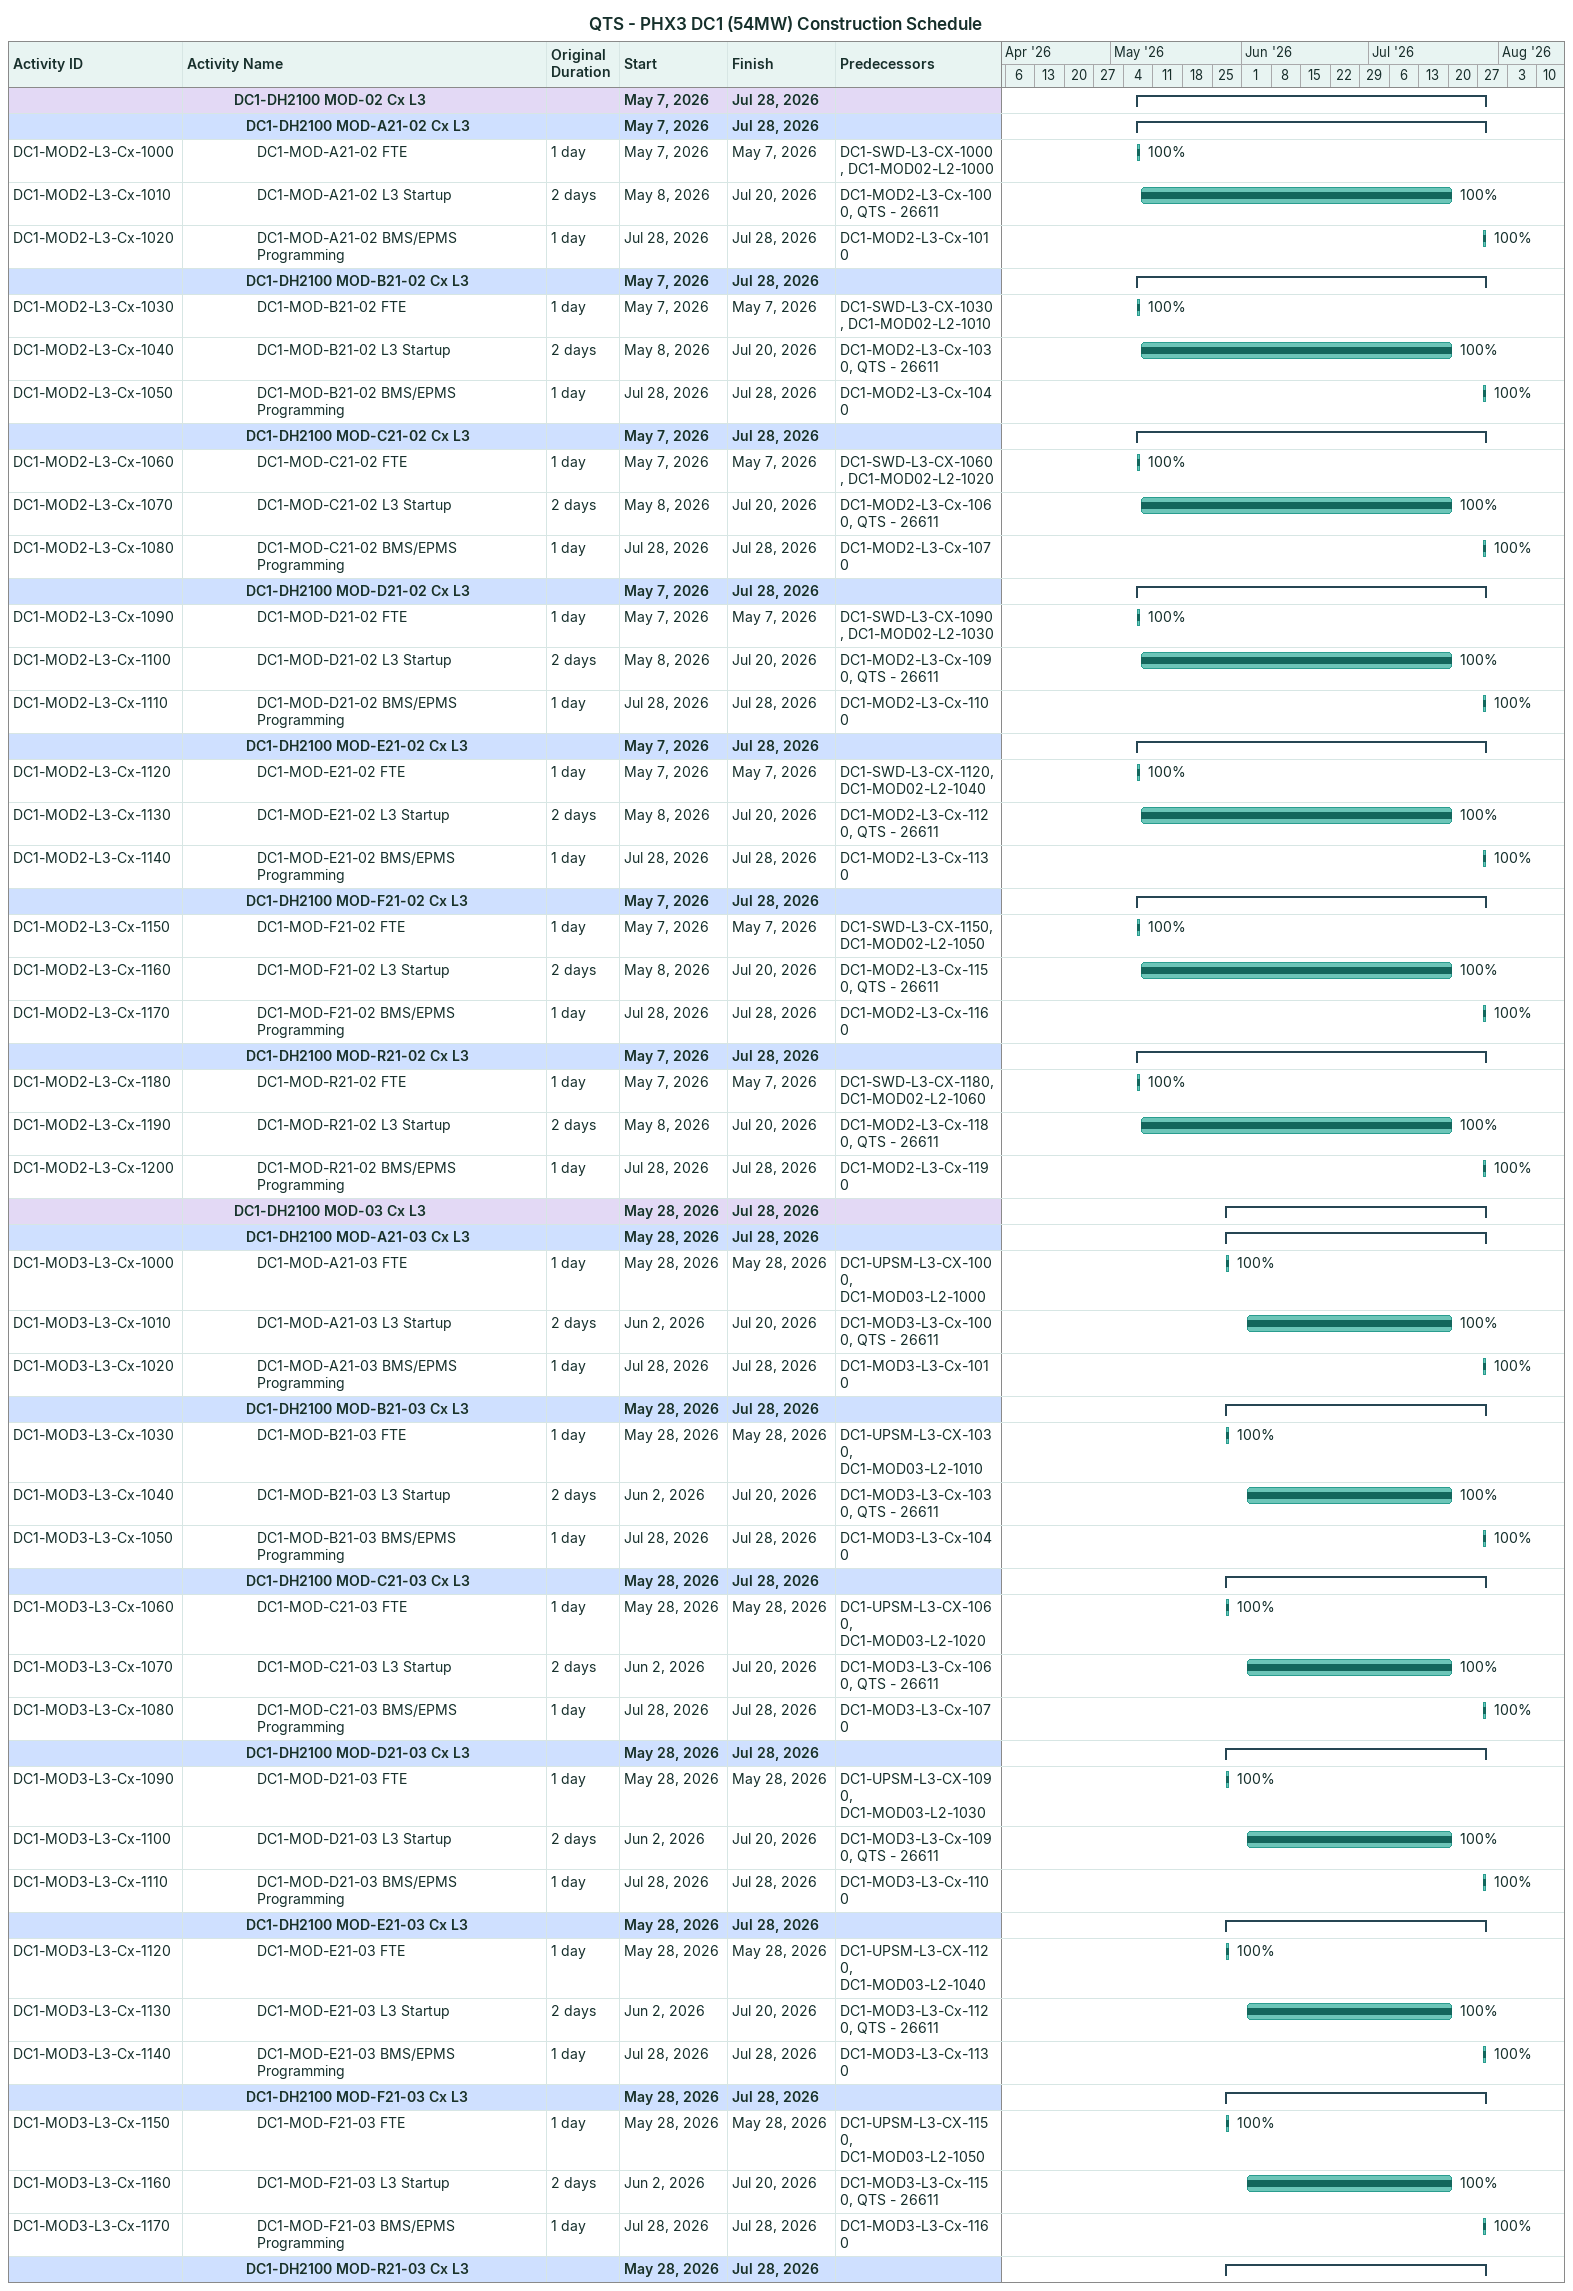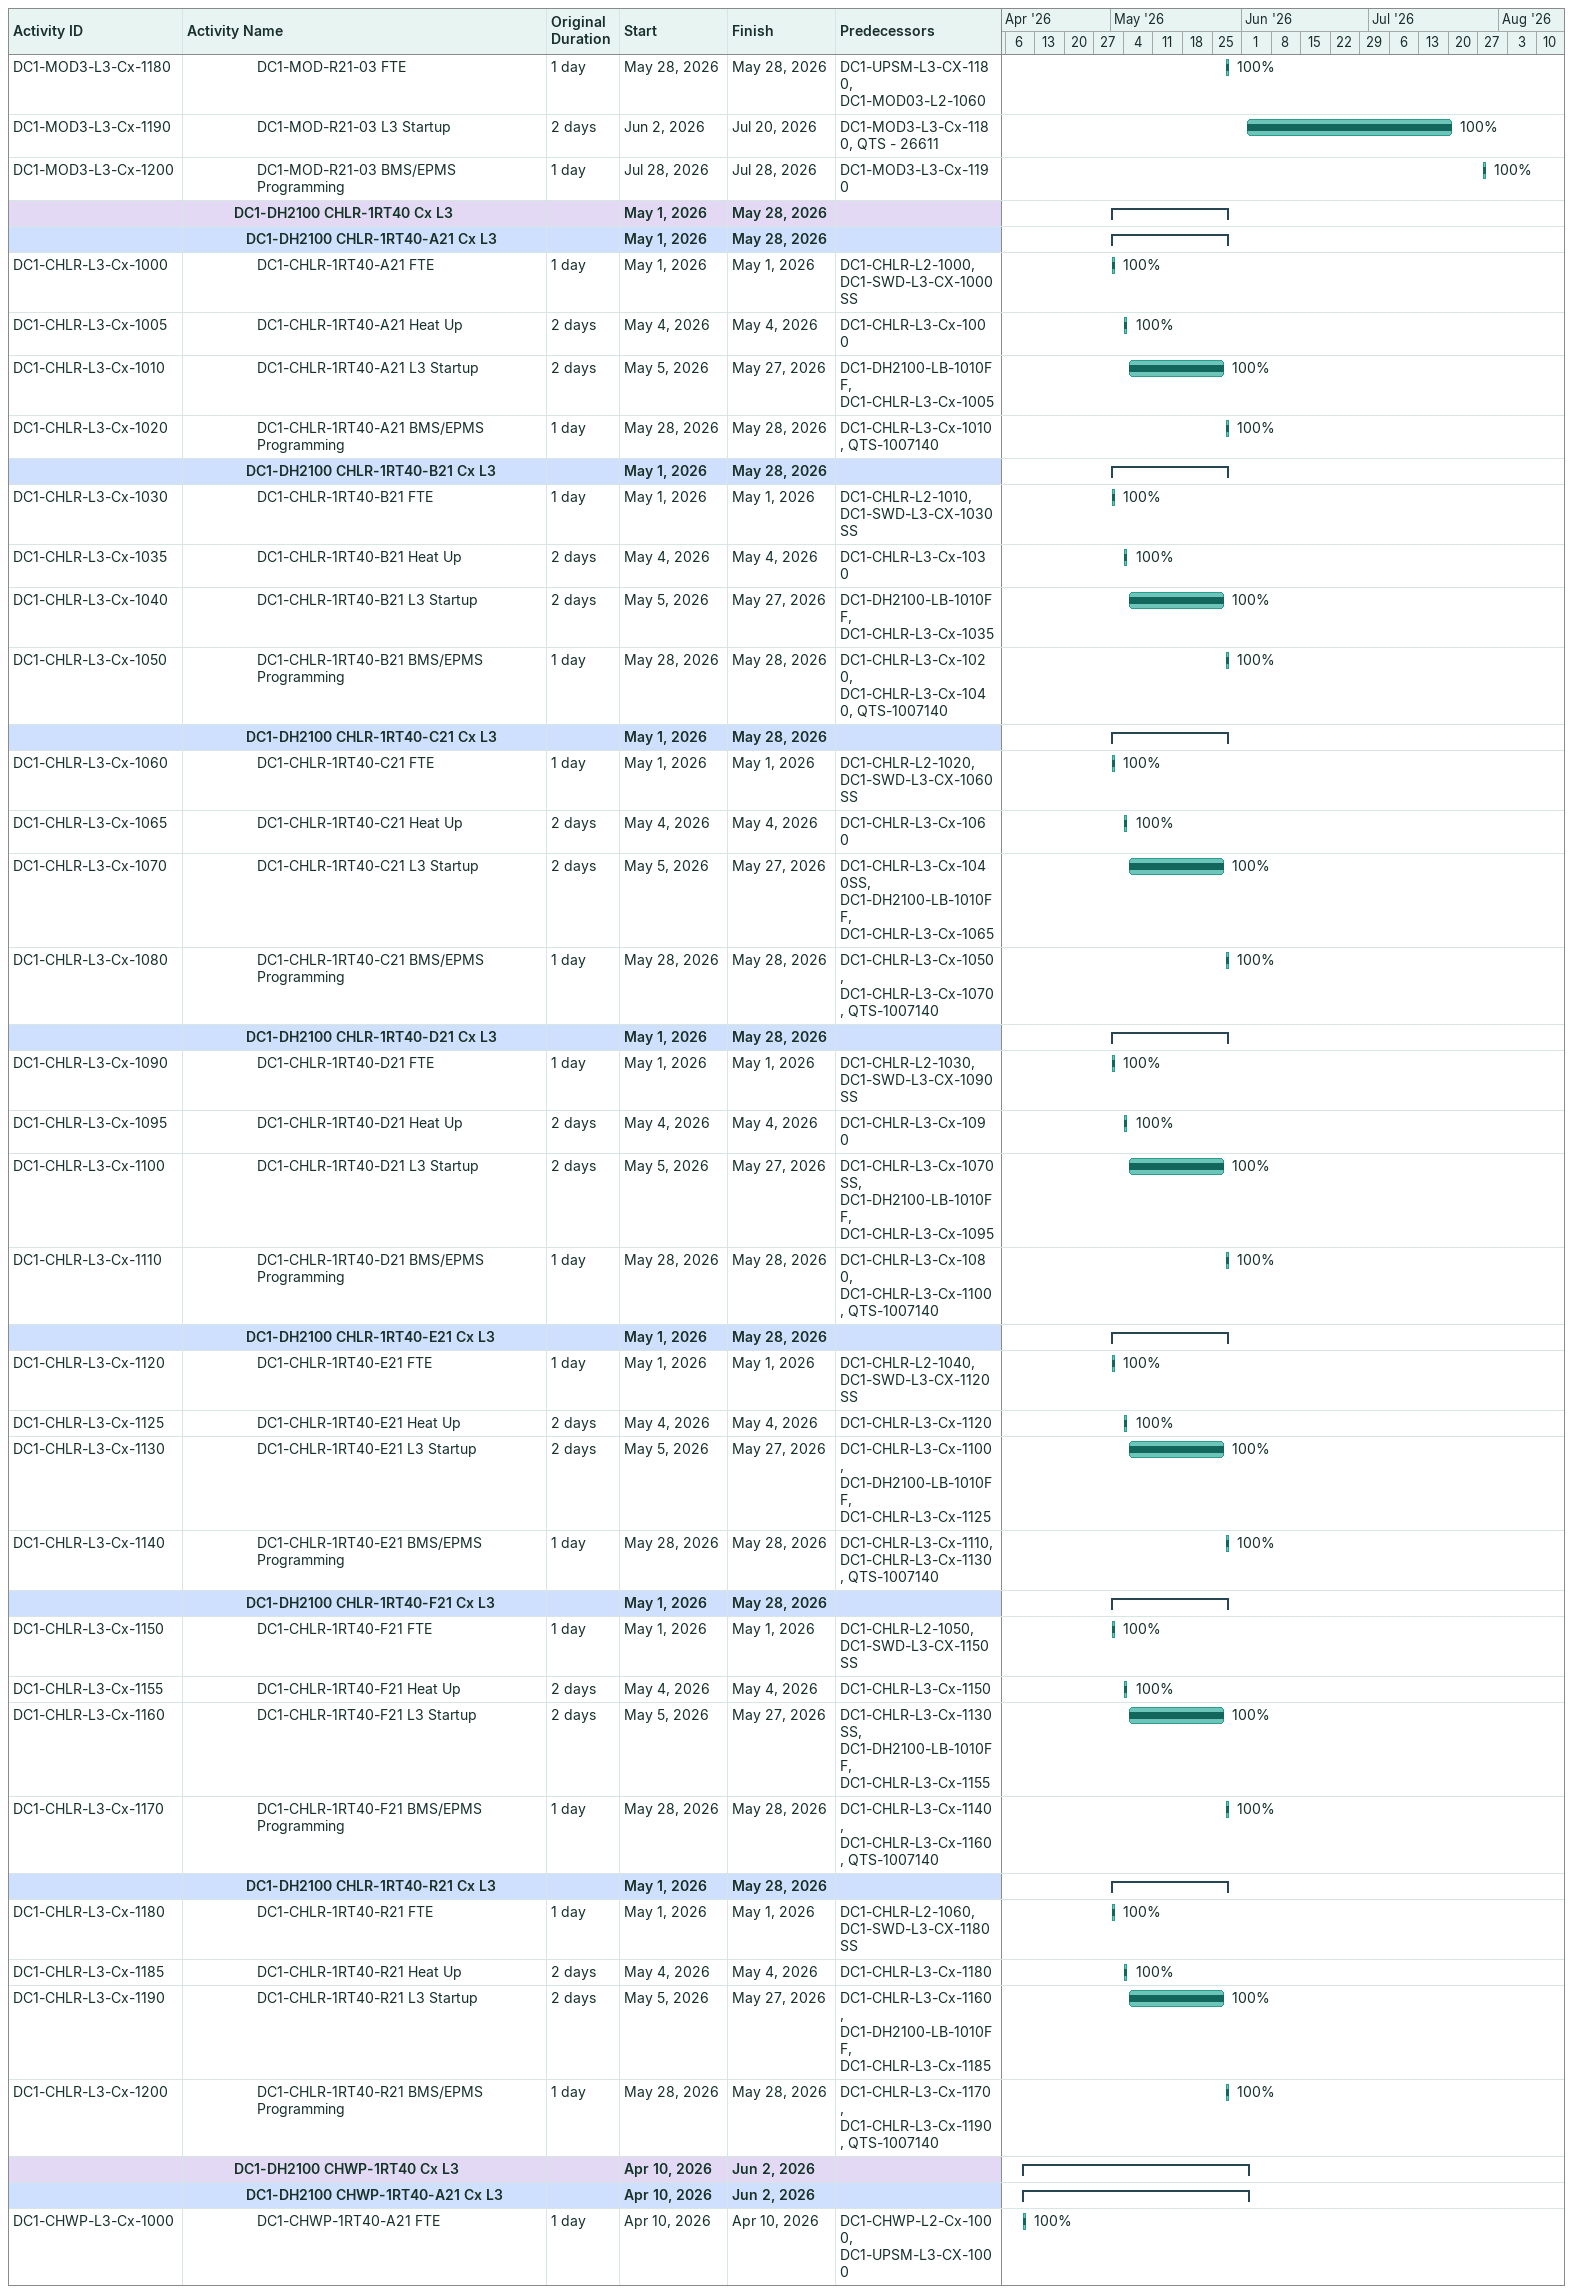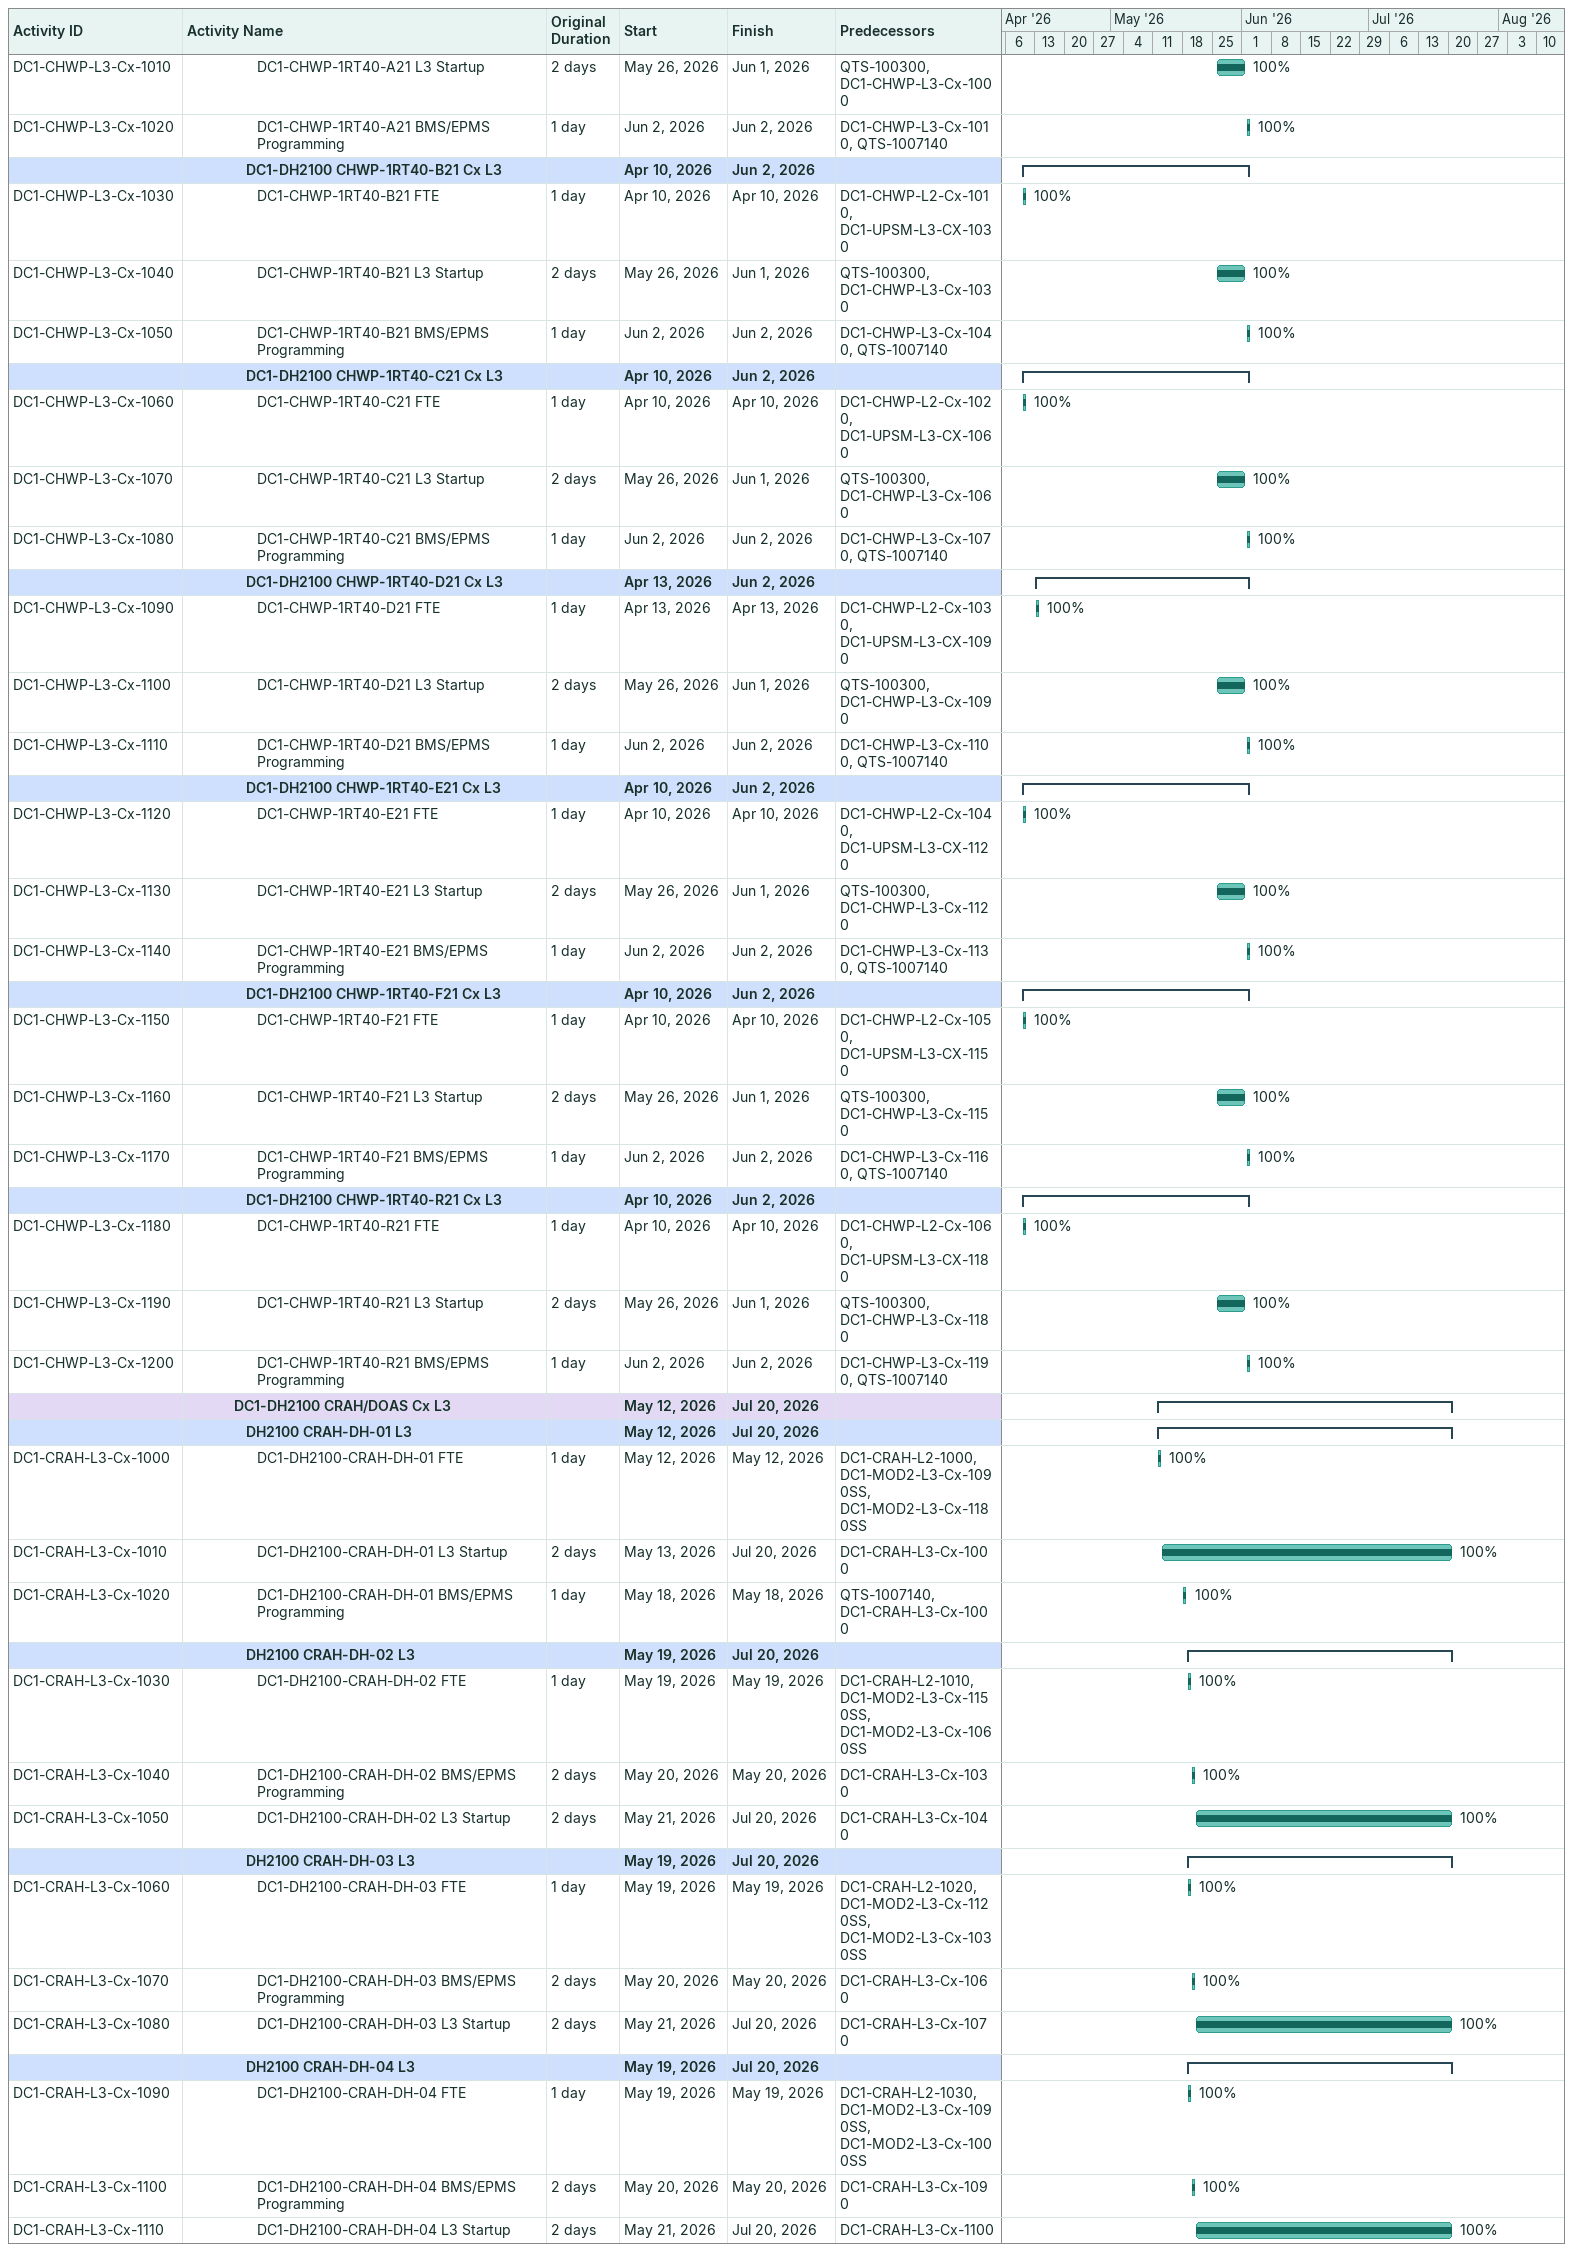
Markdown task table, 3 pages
QTS - PHX3 DC1 (54MW) Construction Schedule

| ID | Level | Task | Original duration | Start | Finish | Predecessors | % complete |
|---|---|---|---|---|---|---|---|
|  | 5 | **DC1-DH2100 MOD-02 Cx L3** |  | 2026-05-07 | 2026-07-28 |  |  |
|  | 6 | **DC1-DH2100 MOD-A21-02 Cx L3** |  | 2026-05-07 | 2026-07-28 |  |  |
| DC1-MOD2-L3-Cx-1000 | 7 | DC1-MOD-A21-02 FTE | 1d | 2026-05-07 | 2026-05-07 | DC1-SWD-L3-CX-1000, DC1-MOD02-L2-1000 | 100 |
| DC1-MOD2-L3-Cx-1010 | 7 | DC1-MOD-A21-02 L3 Startup | 2d | 2026-05-08 | 2026-07-20 | DC1-MOD2-L3-Cx-1000, QTS - 26611 | 100 |
| DC1-MOD2-L3-Cx-1020 | 7 | DC1-MOD-A21-02 BMS/EPMS Programming | 1d | 2026-07-28 | 2026-07-28 | DC1-MOD2-L3-Cx-1010 | 100 |
|  | 6 | **DC1-DH2100 MOD-B21-02 Cx L3** |  | 2026-05-07 | 2026-07-28 |  |  |
| DC1-MOD2-L3-Cx-1030 | 7 | DC1-MOD-B21-02 FTE | 1d | 2026-05-07 | 2026-05-07 | DC1-SWD-L3-CX-1030, DC1-MOD02-L2-1010 | 100 |
| DC1-MOD2-L3-Cx-1040 | 7 | DC1-MOD-B21-02 L3 Startup | 2d | 2026-05-08 | 2026-07-20 | DC1-MOD2-L3-Cx-1030, QTS - 26611 | 100 |
| DC1-MOD2-L3-Cx-1050 | 7 | DC1-MOD-B21-02 BMS/EPMS Programming | 1d | 2026-07-28 | 2026-07-28 | DC1-MOD2-L3-Cx-1040 | 100 |
|  | 6 | **DC1-DH2100 MOD-C21-02 Cx L3** |  | 2026-05-07 | 2026-07-28 |  |  |
| DC1-MOD2-L3-Cx-1060 | 7 | DC1-MOD-C21-02 FTE | 1d | 2026-05-07 | 2026-05-07 | DC1-SWD-L3-CX-1060, DC1-MOD02-L2-1020 | 100 |
| DC1-MOD2-L3-Cx-1070 | 7 | DC1-MOD-C21-02 L3 Startup | 2d | 2026-05-08 | 2026-07-20 | DC1-MOD2-L3-Cx-1060, QTS - 26611 | 100 |
| DC1-MOD2-L3-Cx-1080 | 7 | DC1-MOD-C21-02 BMS/EPMS Programming | 1d | 2026-07-28 | 2026-07-28 | DC1-MOD2-L3-Cx-1070 | 100 |
|  | 6 | **DC1-DH2100 MOD-D21-02 Cx L3** |  | 2026-05-07 | 2026-07-28 |  |  |
| DC1-MOD2-L3-Cx-1090 | 7 | DC1-MOD-D21-02 FTE | 1d | 2026-05-07 | 2026-05-07 | DC1-SWD-L3-CX-1090, DC1-MOD02-L2-1030 | 100 |
| DC1-MOD2-L3-Cx-1100 | 7 | DC1-MOD-D21-02 L3 Startup | 2d | 2026-05-08 | 2026-07-20 | DC1-MOD2-L3-Cx-1090, QTS - 26611 | 100 |
| DC1-MOD2-L3-Cx-1110 | 7 | DC1-MOD-D21-02 BMS/EPMS Programming | 1d | 2026-07-28 | 2026-07-28 | DC1-MOD2-L3-Cx-1100 | 100 |
|  | 6 | **DC1-DH2100 MOD-E21-02 Cx L3** |  | 2026-05-07 | 2026-07-28 |  |  |
| DC1-MOD2-L3-Cx-1120 | 7 | DC1-MOD-E21-02 FTE | 1d | 2026-05-07 | 2026-05-07 | DC1-SWD-L3-CX-1120, DC1-MOD02-L2-1040 | 100 |
| DC1-MOD2-L3-Cx-1130 | 7 | DC1-MOD-E21-02 L3 Startup | 2d | 2026-05-08 | 2026-07-20 | DC1-MOD2-L3-Cx-1120, QTS - 26611 | 100 |
| DC1-MOD2-L3-Cx-1140 | 7 | DC1-MOD-E21-02 BMS/EPMS Programming | 1d | 2026-07-28 | 2026-07-28 | DC1-MOD2-L3-Cx-1130 | 100 |
|  | 6 | **DC1-DH2100 MOD-F21-02 Cx L3** |  | 2026-05-07 | 2026-07-28 |  |  |
| DC1-MOD2-L3-Cx-1150 | 7 | DC1-MOD-F21-02 FTE | 1d | 2026-05-07 | 2026-05-07 | DC1-SWD-L3-CX-1150, DC1-MOD02-L2-1050 | 100 |
| DC1-MOD2-L3-Cx-1160 | 7 | DC1-MOD-F21-02 L3 Startup | 2d | 2026-05-08 | 2026-07-20 | DC1-MOD2-L3-Cx-1150, QTS - 26611 | 100 |
| DC1-MOD2-L3-Cx-1170 | 7 | DC1-MOD-F21-02 BMS/EPMS Programming | 1d | 2026-07-28 | 2026-07-28 | DC1-MOD2-L3-Cx-1160 | 100 |
|  | 6 | **DC1-DH2100 MOD-R21-02 Cx L3** |  | 2026-05-07 | 2026-07-28 |  |  |
| DC1-MOD2-L3-Cx-1180 | 7 | DC1-MOD-R21-02 FTE | 1d | 2026-05-07 | 2026-05-07 | DC1-SWD-L3-CX-1180, DC1-MOD02-L2-1060 | 100 |
| DC1-MOD2-L3-Cx-1190 | 7 | DC1-MOD-R21-02 L3 Startup | 2d | 2026-05-08 | 2026-07-20 | DC1-MOD2-L3-Cx-1180, QTS - 26611 | 100 |
| DC1-MOD2-L3-Cx-1200 | 7 | DC1-MOD-R21-02 BMS/EPMS Programming | 1d | 2026-07-28 | 2026-07-28 | DC1-MOD2-L3-Cx-1190 | 100 |
|  | 5 | **DC1-DH2100 MOD-03 Cx L3** |  | 2026-05-28 | 2026-07-28 |  |  |
|  | 6 | **DC1-DH2100 MOD-A21-03 Cx L3** |  | 2026-05-28 | 2026-07-28 |  |  |
| DC1-MOD3-L3-Cx-1000 | 7 | DC1-MOD-A21-03 FTE | 1d | 2026-05-28 | 2026-05-28 | DC1-UPSM-L3-CX-1000, DC1-MOD03-L2-1000 | 100 |
| DC1-MOD3-L3-Cx-1010 | 7 | DC1-MOD-A21-03 L3 Startup | 2d | 2026-06-02 | 2026-07-20 | DC1-MOD3-L3-Cx-1000, QTS - 26611 | 100 |
| DC1-MOD3-L3-Cx-1020 | 7 | DC1-MOD-A21-03 BMS/EPMS Programming | 1d | 2026-07-28 | 2026-07-28 | DC1-MOD3-L3-Cx-1010 | 100 |
|  | 6 | **DC1-DH2100 MOD-B21-03 Cx L3** |  | 2026-05-28 | 2026-07-28 |  |  |
| DC1-MOD3-L3-Cx-1030 | 7 | DC1-MOD-B21-03 FTE | 1d | 2026-05-28 | 2026-05-28 | DC1-UPSM-L3-CX-1030, DC1-MOD03-L2-1010 | 100 |
| DC1-MOD3-L3-Cx-1040 | 7 | DC1-MOD-B21-03 L3 Startup | 2d | 2026-06-02 | 2026-07-20 | DC1-MOD3-L3-Cx-1030, QTS - 26611 | 100 |
| DC1-MOD3-L3-Cx-1050 | 7 | DC1-MOD-B21-03 BMS/EPMS Programming | 1d | 2026-07-28 | 2026-07-28 | DC1-MOD3-L3-Cx-1040 | 100 |
|  | 6 | **DC1-DH2100 MOD-C21-03 Cx L3** |  | 2026-05-28 | 2026-07-28 |  |  |
| DC1-MOD3-L3-Cx-1060 | 7 | DC1-MOD-C21-03 FTE | 1d | 2026-05-28 | 2026-05-28 | DC1-UPSM-L3-CX-1060, DC1-MOD03-L2-1020 | 100 |
| DC1-MOD3-L3-Cx-1070 | 7 | DC1-MOD-C21-03 L3 Startup | 2d | 2026-06-02 | 2026-07-20 | DC1-MOD3-L3-Cx-1060, QTS - 26611 | 100 |
| DC1-MOD3-L3-Cx-1080 | 7 | DC1-MOD-C21-03 BMS/EPMS Programming | 1d | 2026-07-28 | 2026-07-28 | DC1-MOD3-L3-Cx-1070 | 100 |
|  | 6 | **DC1-DH2100 MOD-D21-03 Cx L3** |  | 2026-05-28 | 2026-07-28 |  |  |
| DC1-MOD3-L3-Cx-1090 | 7 | DC1-MOD-D21-03 FTE | 1d | 2026-05-28 | 2026-05-28 | DC1-UPSM-L3-CX-1090, DC1-MOD03-L2-1030 | 100 |
| DC1-MOD3-L3-Cx-1100 | 7 | DC1-MOD-D21-03 L3 Startup | 2d | 2026-06-02 | 2026-07-20 | DC1-MOD3-L3-Cx-1090, QTS - 26611 | 100 |
| DC1-MOD3-L3-Cx-1110 | 7 | DC1-MOD-D21-03 BMS/EPMS Programming | 1d | 2026-07-28 | 2026-07-28 | DC1-MOD3-L3-Cx-1100 | 100 |
|  | 6 | **DC1-DH2100 MOD-E21-03 Cx L3** |  | 2026-05-28 | 2026-07-28 |  |  |
| DC1-MOD3-L3-Cx-1120 | 7 | DC1-MOD-E21-03 FTE | 1d | 2026-05-28 | 2026-05-28 | DC1-UPSM-L3-CX-1120, DC1-MOD03-L2-1040 | 100 |
| DC1-MOD3-L3-Cx-1130 | 7 | DC1-MOD-E21-03 L3 Startup | 2d | 2026-06-02 | 2026-07-20 | DC1-MOD3-L3-Cx-1120, QTS - 26611 | 100 |
| DC1-MOD3-L3-Cx-1140 | 7 | DC1-MOD-E21-03 BMS/EPMS Programming | 1d | 2026-07-28 | 2026-07-28 | DC1-MOD3-L3-Cx-1130 | 100 |
|  | 6 | **DC1-DH2100 MOD-F21-03 Cx L3** |  | 2026-05-28 | 2026-07-28 |  |  |
| DC1-MOD3-L3-Cx-1150 | 7 | DC1-MOD-F21-03 FTE | 1d | 2026-05-28 | 2026-05-28 | DC1-UPSM-L3-CX-1150, DC1-MOD03-L2-1050 | 100 |
| DC1-MOD3-L3-Cx-1160 | 7 | DC1-MOD-F21-03 L3 Startup | 2d | 2026-06-02 | 2026-07-20 | DC1-MOD3-L3-Cx-1150, QTS - 26611 | 100 |
| DC1-MOD3-L3-Cx-1170 | 7 | DC1-MOD-F21-03 BMS/EPMS Programming | 1d | 2026-07-28 | 2026-07-28 | DC1-MOD3-L3-Cx-1160 | 100 |
|  | 6 | **DC1-DH2100 MOD-R21-03 Cx L3** |  | 2026-05-28 | 2026-07-28 |  |  |
| DC1-MOD3-L3-Cx-1180 | 7 | DC1-MOD-R21-03 FTE | 1d | 2026-05-28 | 2026-05-28 | DC1-UPSM-L3-CX-1180, DC1-MOD03-L2-1060 | 100 |
| DC1-MOD3-L3-Cx-1190 | 7 | DC1-MOD-R21-03 L3 Startup | 2d | 2026-06-02 | 2026-07-20 | DC1-MOD3-L3-Cx-1180, QTS - 26611 | 100 |
| DC1-MOD3-L3-Cx-1200 | 7 | DC1-MOD-R21-03 BMS/EPMS Programming | 1d | 2026-07-28 | 2026-07-28 | DC1-MOD3-L3-Cx-1190 | 100 |
|  | 5 | **DC1-DH2100 CHLR-1RT40 Cx L3** |  | 2026-05-01 | 2026-05-28 |  |  |
|  | 6 | **DC1-DH2100 CHLR-1RT40-A21 Cx L3** |  | 2026-05-01 | 2026-05-28 |  |  |
| DC1-CHLR-L3-Cx-1000 | 7 | DC1-CHLR-1RT40-A21 FTE | 1d | 2026-05-01 | 2026-05-01 | DC1-CHLR-L2-1000, DC1-SWD-L3-CX-1000SS | 100 |
| DC1-CHLR-L3-Cx-1005 | 7 | DC1-CHLR-1RT40-A21 Heat Up | 2d | 2026-05-04 | 2026-05-04 | DC1-CHLR-L3-Cx-1000 | 100 |
| DC1-CHLR-L3-Cx-1010 | 7 | DC1-CHLR-1RT40-A21 L3 Startup | 2d | 2026-05-05 | 2026-05-27 | DC1-DH2100-LB-1010FF, DC1-CHLR-L3-Cx-1005 | 100 |
| DC1-CHLR-L3-Cx-1020 | 7 | DC1-CHLR-1RT40-A21 BMS/EPMS Programming | 1d | 2026-05-28 | 2026-05-28 | DC1-CHLR-L3-Cx-1010, QTS-1007140 | 100 |
|  | 6 | **DC1-DH2100 CHLR-1RT40-B21 Cx L3** |  | 2026-05-01 | 2026-05-28 |  |  |
| DC1-CHLR-L3-Cx-1030 | 7 | DC1-CHLR-1RT40-B21 FTE | 1d | 2026-05-01 | 2026-05-01 | DC1-CHLR-L2-1010, DC1-SWD-L3-CX-1030SS | 100 |
| DC1-CHLR-L3-Cx-1035 | 7 | DC1-CHLR-1RT40-B21 Heat Up | 2d | 2026-05-04 | 2026-05-04 | DC1-CHLR-L3-Cx-1030 | 100 |
| DC1-CHLR-L3-Cx-1040 | 7 | DC1-CHLR-1RT40-B21 L3 Startup | 2d | 2026-05-05 | 2026-05-27 | DC1-DH2100-LB-1010FF, DC1-CHLR-L3-Cx-1035 | 100 |
| DC1-CHLR-L3-Cx-1050 | 7 | DC1-CHLR-1RT40-B21 BMS/EPMS Programming | 1d | 2026-05-28 | 2026-05-28 | DC1-CHLR-L3-Cx-1020, DC1-CHLR-L3-Cx-1040, QTS-1007140 | 100 |
|  | 6 | **DC1-DH2100 CHLR-1RT40-C21 Cx L3** |  | 2026-05-01 | 2026-05-28 |  |  |
| DC1-CHLR-L3-Cx-1060 | 7 | DC1-CHLR-1RT40-C21 FTE | 1d | 2026-05-01 | 2026-05-01 | DC1-CHLR-L2-1020, DC1-SWD-L3-CX-1060SS | 100 |
| DC1-CHLR-L3-Cx-1065 | 7 | DC1-CHLR-1RT40-C21 Heat Up | 2d | 2026-05-04 | 2026-05-04 | DC1-CHLR-L3-Cx-1060 | 100 |
| DC1-CHLR-L3-Cx-1070 | 7 | DC1-CHLR-1RT40-C21 L3 Startup | 2d | 2026-05-05 | 2026-05-27 | DC1-CHLR-L3-Cx-1040SS, DC1-DH2100-LB-1010FF, DC1-CHLR-L3-Cx-1065 | 100 |
| DC1-CHLR-L3-Cx-1080 | 7 | DC1-CHLR-1RT40-C21 BMS/EPMS Programming | 1d | 2026-05-28 | 2026-05-28 | DC1-CHLR-L3-Cx-1050, DC1-CHLR-L3-Cx-1070, QTS-1007140 | 100 |
|  | 6 | **DC1-DH2100 CHLR-1RT40-D21 Cx L3** |  | 2026-05-01 | 2026-05-28 |  |  |
| DC1-CHLR-L3-Cx-1090 | 7 | DC1-CHLR-1RT40-D21 FTE | 1d | 2026-05-01 | 2026-05-01 | DC1-CHLR-L2-1030, DC1-SWD-L3-CX-1090SS | 100 |
| DC1-CHLR-L3-Cx-1095 | 7 | DC1-CHLR-1RT40-D21 Heat Up | 2d | 2026-05-04 | 2026-05-04 | DC1-CHLR-L3-Cx-1090 | 100 |
| DC1-CHLR-L3-Cx-1100 | 7 | DC1-CHLR-1RT40-D21 L3 Startup | 2d | 2026-05-05 | 2026-05-27 | DC1-CHLR-L3-Cx-1070SS, DC1-DH2100-LB-1010FF, DC1-CHLR-L3-Cx-1095 | 100 |
| DC1-CHLR-L3-Cx-1110 | 7 | DC1-CHLR-1RT40-D21 BMS/EPMS Programming | 1d | 2026-05-28 | 2026-05-28 | DC1-CHLR-L3-Cx-1080, DC1-CHLR-L3-Cx-1100, QTS-1007140 | 100 |
|  | 6 | **DC1-DH2100 CHLR-1RT40-E21 Cx L3** |  | 2026-05-01 | 2026-05-28 |  |  |
| DC1-CHLR-L3-Cx-1120 | 7 | DC1-CHLR-1RT40-E21 FTE | 1d | 2026-05-01 | 2026-05-01 | DC1-CHLR-L2-1040, DC1-SWD-L3-CX-1120SS | 100 |
| DC1-CHLR-L3-Cx-1125 | 7 | DC1-CHLR-1RT40-E21 Heat Up | 2d | 2026-05-04 | 2026-05-04 | DC1-CHLR-L3-Cx-1120 | 100 |
| DC1-CHLR-L3-Cx-1130 | 7 | DC1-CHLR-1RT40-E21 L3 Startup | 2d | 2026-05-05 | 2026-05-27 | DC1-CHLR-L3-Cx-1100, DC1-DH2100-LB-1010FF, DC1-CHLR-L3-Cx-1125 | 100 |
| DC1-CHLR-L3-Cx-1140 | 7 | DC1-CHLR-1RT40-E21 BMS/EPMS Programming | 1d | 2026-05-28 | 2026-05-28 | DC1-CHLR-L3-Cx-1110, DC1-CHLR-L3-Cx-1130, QTS-1007140 | 100 |
|  | 6 | **DC1-DH2100 CHLR-1RT40-F21 Cx L3** |  | 2026-05-01 | 2026-05-28 |  |  |
| DC1-CHLR-L3-Cx-1150 | 7 | DC1-CHLR-1RT40-F21 FTE | 1d | 2026-05-01 | 2026-05-01 | DC1-CHLR-L2-1050, DC1-SWD-L3-CX-1150SS | 100 |
| DC1-CHLR-L3-Cx-1155 | 7 | DC1-CHLR-1RT40-F21 Heat Up | 2d | 2026-05-04 | 2026-05-04 | DC1-CHLR-L3-Cx-1150 | 100 |
| DC1-CHLR-L3-Cx-1160 | 7 | DC1-CHLR-1RT40-F21 L3 Startup | 2d | 2026-05-05 | 2026-05-27 | DC1-CHLR-L3-Cx-1130SS, DC1-DH2100-LB-1010FF, DC1-CHLR-L3-Cx-1155 | 100 |
| DC1-CHLR-L3-Cx-1170 | 7 | DC1-CHLR-1RT40-F21 BMS/EPMS Programming | 1d | 2026-05-28 | 2026-05-28 | DC1-CHLR-L3-Cx-1140, DC1-CHLR-L3-Cx-1160, QTS-1007140 | 100 |
|  | 6 | **DC1-DH2100 CHLR-1RT40-R21 Cx L3** |  | 2026-05-01 | 2026-05-28 |  |  |
| DC1-CHLR-L3-Cx-1180 | 7 | DC1-CHLR-1RT40-R21 FTE | 1d | 2026-05-01 | 2026-05-01 | DC1-CHLR-L2-1060, DC1-SWD-L3-CX-1180SS | 100 |
| DC1-CHLR-L3-Cx-1185 | 7 | DC1-CHLR-1RT40-R21 Heat Up | 2d | 2026-05-04 | 2026-05-04 | DC1-CHLR-L3-Cx-1180 | 100 |
| DC1-CHLR-L3-Cx-1190 | 7 | DC1-CHLR-1RT40-R21 L3 Startup | 2d | 2026-05-05 | 2026-05-27 | DC1-CHLR-L3-Cx-1160, DC1-DH2100-LB-1010FF, DC1-CHLR-L3-Cx-1185 | 100 |
| DC1-CHLR-L3-Cx-1200 | 7 | DC1-CHLR-1RT40-R21 BMS/EPMS Programming | 1d | 2026-05-28 | 2026-05-28 | DC1-CHLR-L3-Cx-1170, DC1-CHLR-L3-Cx-1190, QTS-1007140 | 100 |
|  | 5 | **DC1-DH2100 CHWP-1RT40 Cx L3** |  | 2026-04-10 | 2026-06-02 |  |  |
|  | 6 | **DC1-DH2100 CHWP-1RT40-A21 Cx L3** |  | 2026-04-10 | 2026-06-02 |  |  |
| DC1-CHWP-L3-Cx-1000 | 7 | DC1-CHWP-1RT40-A21 FTE | 1d | 2026-04-10 | 2026-04-10 | DC1-CHWP-L2-Cx-1000, DC1-UPSM-L3-CX-1000 | 100 |
| DC1-CHWP-L3-Cx-1010 | 7 | DC1-CHWP-1RT40-A21 L3 Startup | 2d | 2026-05-26 | 2026-06-01 | QTS-100300, DC1-CHWP-L3-Cx-1000 | 100 |
| DC1-CHWP-L3-Cx-1020 | 7 | DC1-CHWP-1RT40-A21 BMS/EPMS Programming | 1d | 2026-06-02 | 2026-06-02 | DC1-CHWP-L3-Cx-1010, QTS-1007140 | 100 |
|  | 6 | **DC1-DH2100 CHWP-1RT40-B21 Cx L3** |  | 2026-04-10 | 2026-06-02 |  |  |
| DC1-CHWP-L3-Cx-1030 | 7 | DC1-CHWP-1RT40-B21 FTE | 1d | 2026-04-10 | 2026-04-10 | DC1-CHWP-L2-Cx-1010, DC1-UPSM-L3-CX-1030 | 100 |
| DC1-CHWP-L3-Cx-1040 | 7 | DC1-CHWP-1RT40-B21 L3 Startup | 2d | 2026-05-26 | 2026-06-01 | QTS-100300, DC1-CHWP-L3-Cx-1030 | 100 |
| DC1-CHWP-L3-Cx-1050 | 7 | DC1-CHWP-1RT40-B21 BMS/EPMS Programming | 1d | 2026-06-02 | 2026-06-02 | DC1-CHWP-L3-Cx-1040, QTS-1007140 | 100 |
|  | 6 | **DC1-DH2100 CHWP-1RT40-C21 Cx L3** |  | 2026-04-10 | 2026-06-02 |  |  |
| DC1-CHWP-L3-Cx-1060 | 7 | DC1-CHWP-1RT40-C21 FTE | 1d | 2026-04-10 | 2026-04-10 | DC1-CHWP-L2-Cx-1020, DC1-UPSM-L3-CX-1060 | 100 |
| DC1-CHWP-L3-Cx-1070 | 7 | DC1-CHWP-1RT40-C21 L3 Startup | 2d | 2026-05-26 | 2026-06-01 | QTS-100300, DC1-CHWP-L3-Cx-1060 | 100 |
| DC1-CHWP-L3-Cx-1080 | 7 | DC1-CHWP-1RT40-C21 BMS/EPMS Programming | 1d | 2026-06-02 | 2026-06-02 | DC1-CHWP-L3-Cx-1070, QTS-1007140 | 100 |
|  | 6 | **DC1-DH2100 CHWP-1RT40-D21 Cx L3** |  | 2026-04-13 | 2026-06-02 |  |  |
| DC1-CHWP-L3-Cx-1090 | 7 | DC1-CHWP-1RT40-D21 FTE | 1d | 2026-04-13 | 2026-04-13 | DC1-CHWP-L2-Cx-1030, DC1-UPSM-L3-CX-1090 | 100 |
| DC1-CHWP-L3-Cx-1100 | 7 | DC1-CHWP-1RT40-D21 L3 Startup | 2d | 2026-05-26 | 2026-06-01 | QTS-100300, DC1-CHWP-L3-Cx-1090 | 100 |
| DC1-CHWP-L3-Cx-1110 | 7 | DC1-CHWP-1RT40-D21 BMS/EPMS Programming | 1d | 2026-06-02 | 2026-06-02 | DC1-CHWP-L3-Cx-1100, QTS-1007140 | 100 |
|  | 6 | **DC1-DH2100 CHWP-1RT40-E21 Cx L3** |  | 2026-04-10 | 2026-06-02 |  |  |
| DC1-CHWP-L3-Cx-1120 | 7 | DC1-CHWP-1RT40-E21 FTE | 1d | 2026-04-10 | 2026-04-10 | DC1-CHWP-L2-Cx-1040, DC1-UPSM-L3-CX-1120 | 100 |
| DC1-CHWP-L3-Cx-1130 | 7 | DC1-CHWP-1RT40-E21 L3 Startup | 2d | 2026-05-26 | 2026-06-01 | QTS-100300, DC1-CHWP-L3-Cx-1120 | 100 |
| DC1-CHWP-L3-Cx-1140 | 7 | DC1-CHWP-1RT40-E21 BMS/EPMS Programming | 1d | 2026-06-02 | 2026-06-02 | DC1-CHWP-L3-Cx-1130, QTS-1007140 | 100 |
|  | 6 | **DC1-DH2100 CHWP-1RT40-F21 Cx L3** |  | 2026-04-10 | 2026-06-02 |  |  |
| DC1-CHWP-L3-Cx-1150 | 7 | DC1-CHWP-1RT40-F21 FTE | 1d | 2026-04-10 | 2026-04-10 | DC1-CHWP-L2-Cx-1050, DC1-UPSM-L3-CX-1150 | 100 |
| DC1-CHWP-L3-Cx-1160 | 7 | DC1-CHWP-1RT40-F21 L3 Startup | 2d | 2026-05-26 | 2026-06-01 | QTS-100300, DC1-CHWP-L3-Cx-1150 | 100 |
| DC1-CHWP-L3-Cx-1170 | 7 | DC1-CHWP-1RT40-F21 BMS/EPMS Programming | 1d | 2026-06-02 | 2026-06-02 | DC1-CHWP-L3-Cx-1160, QTS-1007140 | 100 |
|  | 6 | **DC1-DH2100 CHWP-1RT40-R21 Cx L3** |  | 2026-04-10 | 2026-06-02 |  |  |
| DC1-CHWP-L3-Cx-1180 | 7 | DC1-CHWP-1RT40-R21 FTE | 1d | 2026-04-10 | 2026-04-10 | DC1-CHWP-L2-Cx-1060, DC1-UPSM-L3-CX-1180 | 100 |
| DC1-CHWP-L3-Cx-1190 | 7 | DC1-CHWP-1RT40-R21 L3 Startup | 2d | 2026-05-26 | 2026-06-01 | QTS-100300, DC1-CHWP-L3-Cx-1180 | 100 |
| DC1-CHWP-L3-Cx-1200 | 7 | DC1-CHWP-1RT40-R21 BMS/EPMS Programming | 1d | 2026-06-02 | 2026-06-02 | DC1-CHWP-L3-Cx-1190, QTS-1007140 | 100 |
|  | 5 | **DC1-DH2100 CRAH/DOAS Cx L3** |  | 2026-05-12 | 2026-07-20 |  |  |
|  | 6 | **DH2100 CRAH-DH-01 L3** |  | 2026-05-12 | 2026-07-20 |  |  |
| DC1-CRAH-L3-Cx-1000 | 7 | DC1-DH2100-CRAH-DH-01 FTE | 1d | 2026-05-12 | 2026-05-12 | DC1-CRAH-L2-1000, DC1-MOD2-L3-Cx-1090SS, DC1-MOD2-L3-Cx-1180SS | 100 |
| DC1-CRAH-L3-Cx-1010 | 7 | DC1-DH2100-CRAH-DH-01 L3 Startup | 2d | 2026-05-13 | 2026-07-20 | DC1-CRAH-L3-Cx-1000 | 100 |
| DC1-CRAH-L3-Cx-1020 | 7 | DC1-DH2100-CRAH-DH-01 BMS/EPMS Programming | 1d | 2026-05-18 | 2026-05-18 | QTS-1007140, DC1-CRAH-L3-Cx-1000 | 100 |
|  | 6 | **DH2100 CRAH-DH-02 L3** |  | 2026-05-19 | 2026-07-20 |  |  |
| DC1-CRAH-L3-Cx-1030 | 7 | DC1-DH2100-CRAH-DH-02 FTE | 1d | 2026-05-19 | 2026-05-19 | DC1-CRAH-L2-1010, DC1-MOD2-L3-Cx-1150SS, DC1-MOD2-L3-Cx-1060SS | 100 |
| DC1-CRAH-L3-Cx-1040 | 7 | DC1-DH2100-CRAH-DH-02 BMS/EPMS Programming | 2d | 2026-05-20 | 2026-05-20 | DC1-CRAH-L3-Cx-1030 | 100 |
| DC1-CRAH-L3-Cx-1050 | 7 | DC1-DH2100-CRAH-DH-02 L3 Startup | 2d | 2026-05-21 | 2026-07-20 | DC1-CRAH-L3-Cx-1040 | 100 |
|  | 6 | **DH2100 CRAH-DH-03 L3** |  | 2026-05-19 | 2026-07-20 |  |  |
| DC1-CRAH-L3-Cx-1060 | 7 | DC1-DH2100-CRAH-DH-03 FTE | 1d | 2026-05-19 | 2026-05-19 | DC1-CRAH-L2-1020, DC1-MOD2-L3-Cx-1120SS, DC1-MOD2-L3-Cx-1030SS | 100 |
| DC1-CRAH-L3-Cx-1070 | 7 | DC1-DH2100-CRAH-DH-03 BMS/EPMS Programming | 2d | 2026-05-20 | 2026-05-20 | DC1-CRAH-L3-Cx-1060 | 100 |
| DC1-CRAH-L3-Cx-1080 | 7 | DC1-DH2100-CRAH-DH-03 L3 Startup | 2d | 2026-05-21 | 2026-07-20 | DC1-CRAH-L3-Cx-1070 | 100 |
|  | 6 | **DH2100 CRAH-DH-04 L3** |  | 2026-05-19 | 2026-07-20 |  |  |
| DC1-CRAH-L3-Cx-1090 | 7 | DC1-DH2100-CRAH-DH-04 FTE | 1d | 2026-05-19 | 2026-05-19 | DC1-CRAH-L2-1030, DC1-MOD2-L3-Cx-1090SS, DC1-MOD2-L3-Cx-1000SS | 100 |
| DC1-CRAH-L3-Cx-1100 | 7 | DC1-DH2100-CRAH-DH-04 BMS/EPMS Programming | 2d | 2026-05-20 | 2026-05-20 | DC1-CRAH-L3-Cx-1090 | 100 |
| DC1-CRAH-L3-Cx-1110 | 7 | DC1-DH2100-CRAH-DH-04 L3 Startup | 2d | 2026-05-21 | 2026-07-20 | DC1-CRAH-L3-Cx-1100 | 100 |
